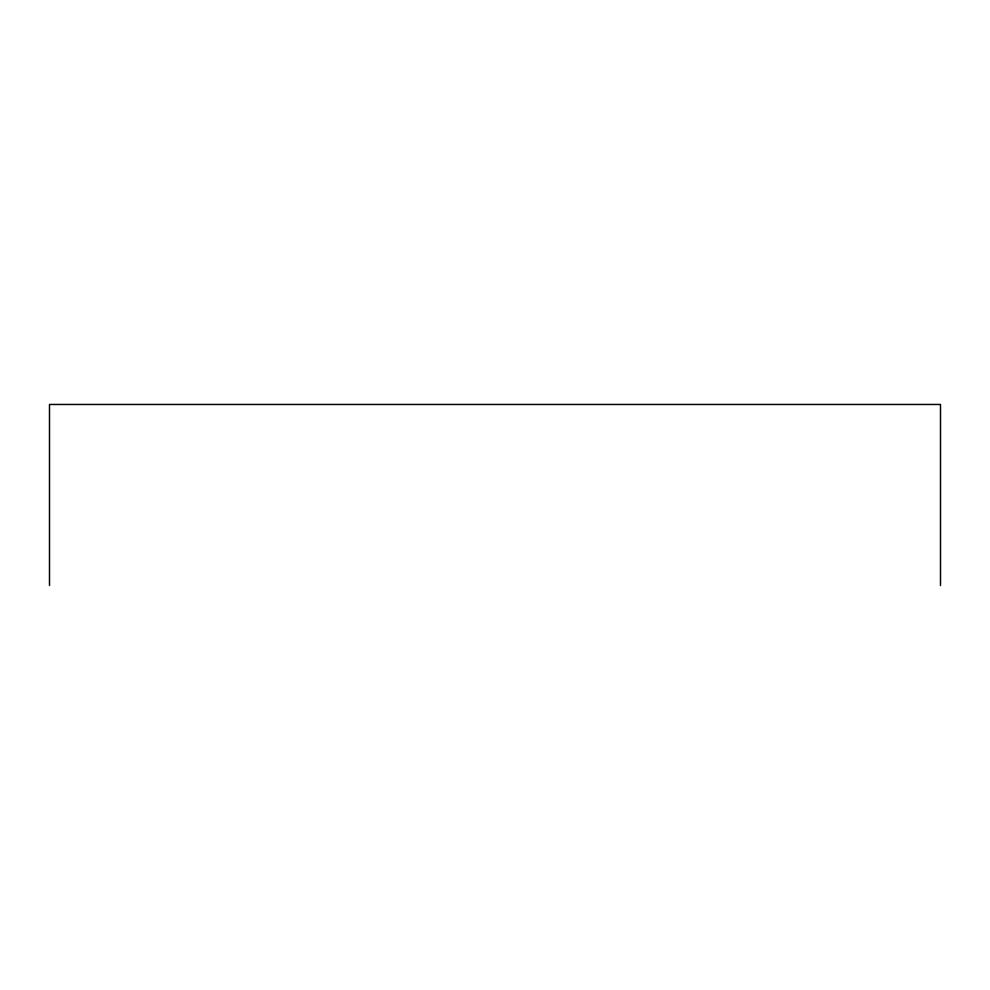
<?xml version="1.0" encoding="UTF-8"?>
<svg xmlns="http://www.w3.org/2000/svg" width="990" height="990" viewBox="0 0 990 990"><rect width="100%" height="100%" fill="white"/><g stroke="black" fill="none" stroke-linecap="round" stroke-linejoin="round"><path stroke-width="1.49" d="M940.5 585.536L940.5 404.464L49.5 404.464L49.5 585.536"/></g></svg>
